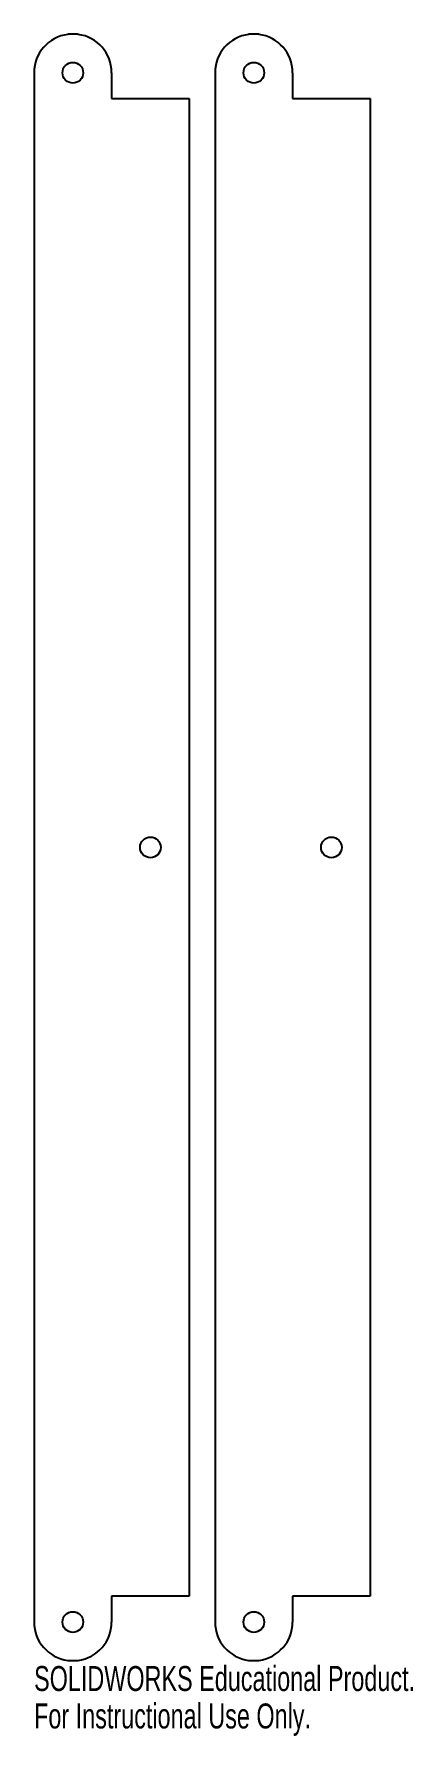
# Model space of a CAD drawing. Header units: millimetres. Extents: x -8 to 66, y -322 to 8.
import ezdxf

# ---------------------------------------------------------------- set-up
doc = ezdxf.new("R2010")
doc.units = ezdxf.units.MM
doc.styles.add('SLDTEXTSTYLE0', font='TXT', dxfattribs={"width": 0.7})

msp = doc.modelspace()

# ---------------------------------------------------------------- linework, layer by layer
at = {"color": 7, "linetype": 'Continuous', "lineweight": 25}
for p, q in [((-1, 7.5), (-1, 7.43)), ((1, 7.5), (-1, 7.5)), ((1, 7.5), (1, 7.43)), ((34, 7.5), (34, 7.43)), ((36, 7.5), (34, 7.5)), ((36, 7.5), (36, 7.43)), ((-7.5, 0), (-7.5, -300)), ((7.5, 0), (7.5, -5)), ((27.5, 0), (27.5, -300)), ((42.5, 0), (42.5, -5)), ((7.5, -5), (22.5, -5)), ((22.5, -5), (22.5, -295)), ((42.5, -5), (57.5, -5)), ((57.5, -5), (57.5, -295)), ((22.5, -295), (7.5, -295)), ((7.5, -295), (7.5, -300)), ((57.5, -295), (42.5, -295)), ((42.5, -295), (42.5, -300)), ((-1, -307.5), (-1, -307.43)), ((1, -307.5), (-1, -307.5)), ((1, -307.5), (1, -307.43)), ((34, -307.5), (34, -307.43)), ((36, -307.5), (34, -307.5)), ((36, -307.5), (36, -307.43))]:
    msp.add_line(p, q, dxfattribs=at)
for centre in [(0, 0), (35, 0), (15, -150), (50, -150), (0, -300), (35, -300)]:
    msp.add_circle(centre, 2, dxfattribs=at)
for centre, start, end in [((0, 0), 97.6623, 180), ((0, 0), 0, 82.3377), ((35, 0), 97.6623, 180), ((35, 0), 0, 82.3377), ((0, -300), 180, 262.3377), ((0, -300), 277.6623, 360), ((35, -300), 180, 262.3377), ((35, -300), 277.6623, 360)]:
    msp.add_arc(centre, 7.5, start, end, dxfattribs=at)

# ---------------------------------------------------------------- texts
at = {"color": 7, "linetype": 'Continuous', "char_height": 4.8336, "attachment_point": 1, "style": 'SLDTEXTSTYLE0'}
for s, insert in [('SOLIDWORKS Educational Product.', (-7.5, -308.52)), ('For Instructional Use Only.', (-7.5, -315.77))]:
    msp.add_mtext(s, dxfattribs=dict(at, insert=insert))

doc.saveas('drawing.dxf')
